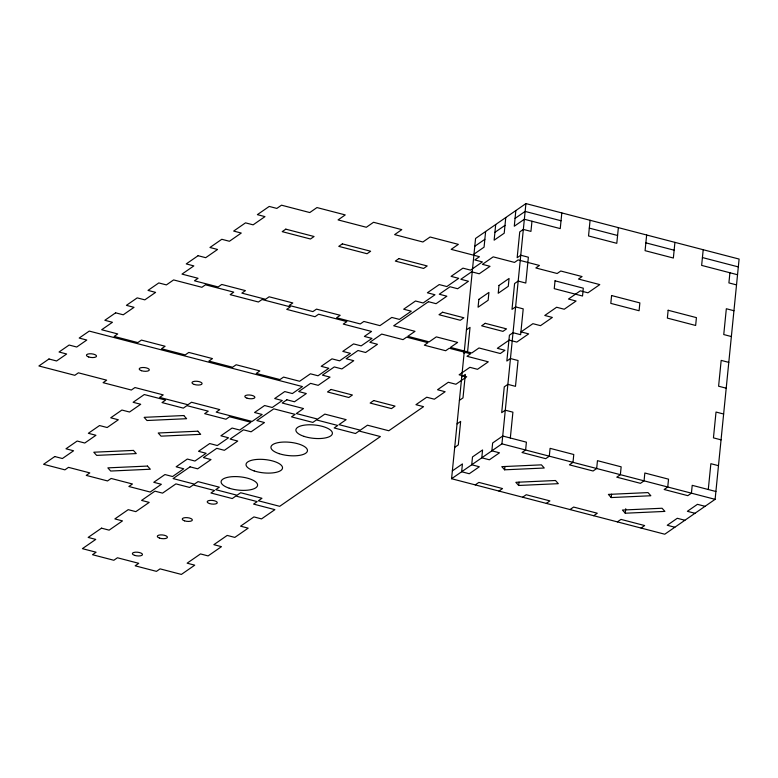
<?xml version="1.0" encoding="UTF-8"?>
<svg xmlns="http://www.w3.org/2000/svg" width="778" height="778" viewBox="0 0 778 778"><rect width="100%" height="100%" fill="white"/><g stroke="black" fill="none" stroke-linecap="round" stroke-linejoin="round"><path stroke-width="1.17" d="M451.58 478.733L475.562 238.457L525.918 203.583L739.1 259.064L715.118 499.34L664.762 534.214L451.58 478.733L501.936 443.849L715.118 499.34M485.628 231.484L484.072 247.151L473.996 254.134M495.703 224.511L494.137 240.178L504.212 233.206L505.768 217.539M515.843 210.556L514.277 226.233L524.353 219.25L560.248 228.596L561.804 212.929M501.936 443.849L525.918 203.583M504.621 469.815L501.781 466.654L541.42 464.855L544.26 468.016L504.621 469.815L504.961 466.46M510.329 437.995L512.906 412.175L505.292 410.191L501.693 412.68L504.27 386.851L507.869 384.361L515.483 386.345L518.06 360.515L510.446 358.541L506.848 361.031L509.425 335.201L513.023 332.712L520.638 334.696L523.215 308.866L515.6 306.882L512.002 309.381L514.589 283.552L518.177 281.062L525.792 283.046L528.369 257.217L520.754 255.233L517.166 257.722L519.743 231.902L523.331 229.413L530.946 231.387L531.967 221.234M518.683 485.472L515.843 482.311L555.482 480.503L558.322 483.673L518.683 485.472L519.023 482.117M590.084 220.281L588.528 235.958L616.798 243.32L618.364 227.643M611.216 497.56L608.377 494.4L648.016 492.591L650.855 495.751L611.216 497.56L611.557 494.195M646.644 235.005L645.079 250.672L673.359 258.033L674.925 242.366M625.279 513.217L622.439 510.047L662.068 508.248L664.908 511.409L625.279 513.217L625.726 508.734M703.205 249.728L701.639 265.395L737.534 274.741M708.281 489.518L710.868 463.698L718.473 465.672M729.92 272.757L728.908 282.91L736.523 284.894M474.774 246.295L484.85 239.323M494.915 232.34L504.99 225.367M515.065 218.394L525.131 211.422L561.026 220.757M466.44 329.862L470.029 327.373L467.685 350.878L464.087 353.368M461.743 376.873L465.341 374.383L462.998 397.889L459.399 400.378M457.056 423.884L460.654 421.394L458.3 444.899L454.702 447.389M452.358 470.894L462.433 463.921L461.646 471.75L469.26 473.734L479.336 466.761L471.721 464.777L472.499 456.939L482.574 449.966L481.786 457.804L489.401 459.788L499.476 452.806L491.861 450.822L492.639 442.993L502.714 436.02L526.405 442.176L525.617 450.015L522.019 452.504L545.709 458.67L549.307 456.18L550.085 448.342L573.775 454.508L572.997 462.346L569.399 464.836L593.089 471.001L596.677 468.512L597.465 460.673L621.155 466.839L620.367 474.677L616.769 477.167L640.459 483.333L644.058 480.843L644.836 473.005L668.526 479.17L667.748 487.009L664.149 489.498L687.83 495.664L691.428 493.174L692.216 485.336L715.896 491.502M475.261 484.898L478.859 482.399L502.549 488.565L498.951 491.054M522.641 497.22L526.239 494.73L549.92 500.896L546.331 503.385M570.011 509.551L573.61 507.061L597.3 513.227L593.702 515.717M617.392 521.882L620.99 519.393L644.67 525.558L641.072 528.048M589.306 228.119L617.586 235.481M645.866 242.843L674.147 250.205M702.427 257.557L738.322 266.903M733.946 310.723L726.331 308.74L723.754 334.559L731.369 336.543M728.792 362.373L721.177 360.389L718.6 386.219L726.214 388.193M723.637 414.022L716.023 412.039L713.445 437.868L721.06 439.852M705.043 506.313L697.438 504.329L687.363 511.302L694.978 513.285M684.903 520.258L677.288 518.284L667.223 525.257L674.837 527.241M478.849 299.384L478.071 307.222L488.146 300.25L488.924 292.411L478.849 299.384M498.999 285.438L498.212 293.267L508.287 286.294L509.065 278.456L498.999 285.438M555.035 280.829L554.247 288.657L582.528 296.019L583.305 288.191L555.035 280.829M611.586 295.543L610.808 303.381L639.088 310.743L639.866 302.905L611.586 295.543M668.146 310.266L667.368 318.105L695.649 325.467L696.427 317.628L668.146 310.266M48.975 358.989L38.9 365.971L74.795 375.307L78.393 372.818L106.674 380.179L103.075 382.669L131.356 390.031L134.954 387.541L163.234 394.893L159.636 397.393L187.916 404.745L191.505 402.255L219.785 409.617L216.196 412.107L252.082 421.452L262.157 414.48L254.542 412.496L264.617 405.523L272.232 407.497L282.297 400.524L274.683 398.54L284.758 391.567L292.372 393.551L302.438 386.569L89.256 331.088L79.181 338.06L86.796 340.044L76.73 347.017L69.116 345.043L59.04 352.016L66.655 354L56.58 360.973L48.975 358.989M115.63 312.824L104.835 320.293L112.45 322.277L101.665 329.746L117.741 333.937L114.142 336.427L137.823 342.592L141.421 340.093L165.111 346.259L161.513 348.758L185.203 354.914L188.801 352.424L212.482 358.59L208.893 361.08L232.573 367.245L236.172 364.756L259.862 370.921L256.263 373.411L279.954 379.576L283.552 377.087L299.618 381.269L310.412 373.8L318.027 375.774L328.812 368.305L321.197 366.321L331.992 358.853L339.607 360.827L350.392 353.358L342.787 351.374L353.572 343.905L361.186 345.879L371.972 338.411L364.367 336.427L371.553 331.447L343.273 324.086L346.871 321.596L318.591 314.234L314.993 316.724L286.712 309.362L290.311 306.872L262.03 299.511L258.432 302L230.162 294.648L233.75 292.149L205.47 284.797L201.881 287.286L173.601 279.924L166.404 284.904L158.79 282.929L148.005 290.398L155.61 292.382L144.825 299.851L137.21 297.877L126.415 305.346L134.03 307.329L123.245 314.798L115.63 312.824M198.089 255.709L186.234 263.917L193.848 265.901L181.994 274.109L198.059 278.291L194.471 280.79L218.151 286.946L221.749 284.456L245.44 290.622L241.841 293.111L265.531 299.277L269.13 296.788L292.81 302.953L289.212 305.443L312.902 311.608L316.5 309.119L340.19 315.284L336.592 317.774L360.282 323.94L363.871 321.45L379.946 325.632L391.801 317.424L399.415 319.398L411.27 311.19L403.656 309.206L415.52 300.998L423.125 302.982L434.99 294.765L427.375 292.781L439.23 284.573L446.844 286.557L458.699 278.339L451.084 276.365L462.939 268.147L470.554 270.131L482.409 261.914L474.794 259.94L479.452 256.711L451.182 249.349L458.368 244.36L430.088 237.008L422.901 241.987L394.621 234.625L401.808 229.646L373.528 222.284L366.341 227.264L338.06 219.902L345.247 214.923L316.967 207.561L309.78 212.55L281.5 205.188L276.832 208.416L269.227 206.433L257.362 214.65L264.977 216.624L253.122 224.842L245.508 222.858L233.653 231.066L241.268 233.05L229.413 241.268L221.798 239.284L209.943 247.492L217.558 249.475L205.703 257.683L198.089 255.709M285.798 229.15L282.2 231.649L310.48 239.002L314.079 236.512L285.798 229.15M342.359 243.874L338.761 246.363L367.041 253.725L370.639 251.236L342.359 243.874M54.781 456.54L43.587 464.291L64.905 469.844L68.503 467.354L89.82 472.898L86.222 475.387L107.539 480.94L111.137 478.451L132.454 483.994L128.856 486.493L150.183 492.036L161.367 484.286L153.752 482.302L164.946 474.551L172.56 476.535L183.744 468.784L176.139 466.8L187.323 459.049L194.938 461.033L206.131 453.282L198.516 451.298L209.7 443.548L217.315 445.531L228.508 437.781L220.894 435.797L232.087 428.046L239.702 430.03L250.886 422.279L229.568 416.736L225.97 419.225L204.653 413.672L208.251 411.183L186.934 405.639L183.336 408.129L162.018 402.576L165.617 400.087L144.29 394.543L133.106 402.294L140.721 404.268L129.527 412.019L121.913 410.045L110.729 417.796L118.334 419.77L107.15 427.521L99.535 425.547L88.342 433.297L95.957 435.272L84.773 443.022L77.158 441.038L65.965 448.789L73.579 450.773L62.386 458.524L54.781 456.54M398.92 258.597L395.321 261.087L423.602 268.449L427.2 265.959L398.92 258.597M101.51 528.165L88.147 537.423L95.762 539.407L82.4 548.655L96.102 552.224L92.514 554.714L113.831 560.267L117.429 557.768L138.747 563.321L135.148 565.81L156.466 571.363L160.064 568.864L181.381 574.417L194.743 565.168L187.128 563.184L200.491 553.926L208.096 555.91L221.458 546.662L213.843 544.678L227.205 535.42L234.82 537.404L248.182 528.155L240.567 526.171L253.92 516.913L261.534 518.897L274.897 509.648L253.579 504.095L257.178 501.606L235.851 496.053L232.262 498.552L210.945 492.999L214.534 490.51L193.216 484.957L189.618 487.446L175.916 483.887L162.553 493.135L154.948 491.151L141.586 500.41L149.201 502.394L135.839 511.642L128.224 509.658L114.862 518.916L122.477 520.9L109.124 530.149L101.51 528.165M190.056 466.839L173.095 478.577L194.412 484.13L198.011 481.64L219.328 487.184L215.739 489.673L237.057 495.226L240.655 492.737L261.972 498.28L258.374 500.769L279.691 506.322L380.403 436.565L359.076 431.022L355.488 433.511L334.161 427.958L337.759 425.469L316.442 419.925L312.844 422.415L291.526 416.862L295.125 414.373L273.807 408.829L256.847 420.567L264.462 422.551L251.109 431.8L243.495 429.826L230.132 439.074L237.747 441.058L224.385 450.306L216.77 448.332L203.418 457.581L211.023 459.565L197.67 468.813L190.056 466.839M286.858 399.785L282.2 403.014L303.517 408.557L296.321 413.546L317.638 419.089L324.834 414.11L346.152 419.653L338.965 424.642L360.282 430.185L367.469 425.206L388.796 430.749L423.563 406.67L415.948 404.686L426.733 397.218L434.348 399.202L445.142 391.723L437.528 389.739L448.313 382.27L455.927 384.254L466.722 376.776L459.108 374.792L469.893 367.323L477.507 369.307L488.302 361.828L466.985 356.285L470.583 353.786L449.256 348.243L445.668 350.732L424.341 345.189L427.939 342.69L406.622 337.146L403.023 339.636L381.706 334.083L369.851 342.301L377.466 344.284L365.611 352.492L357.997 350.508L346.142 358.726L353.757 360.7L341.902 368.918L334.287 366.934L322.432 375.152L330.047 377.126L318.183 385.343L310.568 383.36L298.713 391.567L306.328 393.551L294.473 401.769L286.858 399.785M428.464 301.699L393.697 325.788L415.014 331.331L407.818 336.31L429.145 341.863L436.332 336.884L457.649 342.427L450.462 347.406L471.779 352.959L478.976 347.98L500.293 353.523L504.951 350.295L497.337 348.311L509.191 340.103L516.806 342.087L528.661 333.869L521.046 331.895L532.901 323.677L540.515 325.661L552.37 317.443L544.765 315.469L556.62 307.252L564.235 309.236L576.09 301.028L568.475 299.044L580.33 290.826L587.944 292.81L599.799 284.602L578.482 279.049L582.08 276.56L560.753 271.016L557.165 273.506L535.838 267.953L539.436 265.463L518.119 259.91L514.521 262.41L493.203 256.857L482.418 264.335L490.033 266.309L479.238 273.788L471.624 271.804L460.839 279.283L468.453 281.257L457.659 288.735L450.044 286.751L439.259 294.23L446.864 296.204L436.079 303.683L428.464 301.699M331.088 389.457L327.499 391.956L348.816 397.5L352.415 395.01L331.088 389.457M442.594 312.231L438.996 314.72L460.313 320.273L463.912 317.784L442.594 312.231M373.732 400.553L370.134 403.053L391.451 408.596L395.049 406.106L373.732 400.553M485.229 323.327L481.631 325.817L502.948 331.37L506.546 328.88L485.229 323.327M183.783 415.54L144.144 417.339L146.984 420.509L186.623 418.7L183.783 415.54M197.845 431.197L158.206 432.996L161.046 436.157L200.685 434.357L197.845 431.197M133.427 450.413L93.788 452.222L96.637 455.383L136.267 453.584L133.427 450.413M147.489 466.071L107.85 467.87L110.69 471.04L150.329 469.231L147.489 466.071M159.568 538.104A5.076 1.848 5.7 0 0 167.416 537.355A5.076 1.848 5.7 0 0 160.132 534.933A5.076 1.848 5.7 0 0 159.568 538.104M134.633 555.375A5.076 1.848 5.7 0 0 142.481 554.626A5.076 1.848 5.7 0 0 135.197 552.205A5.076 1.848 5.7 0 0 134.633 555.375M184.512 520.832A5.076 1.848 5.7 0 0 192.351 520.083A5.076 1.848 5.7 0 0 185.067 517.662A5.076 1.848 5.7 0 0 184.512 520.832M209.447 503.551A5.076 1.848 5.7 0 0 217.286 502.802A5.076 1.848 5.7 0 0 210.011 500.39A5.076 1.848 5.7 0 0 209.447 503.551M194.267 384.449A5.076 1.848 5.7 0 0 202.105 383.7A5.076 1.848 5.7 0 0 194.821 381.278A5.076 1.848 5.7 0 0 194.267 384.449M247.054 398.18A5.076 1.848 5.7 0 0 254.892 397.432A5.076 1.848 5.7 0 0 247.618 395.02A5.076 1.848 5.7 0 0 247.054 398.18M141.47 370.707A5.076 1.848 5.7 0 0 149.318 369.958A5.076 1.848 5.7 0 0 142.034 367.537A5.076 1.848 5.7 0 0 141.47 370.707M88.682 356.966A5.076 1.848 5.7 0 0 96.53 356.217A5.076 1.848 5.7 0 0 89.246 353.805A5.076 1.848 5.7 0 0 88.682 356.966M279.098 453.652A18.322 6.681 5.7 0 0 307.427 450.939A18.322 6.681 5.7 0 0 281.13 442.215A18.322 6.681 5.7 0 0 279.098 453.652M304.033 436.38A18.322 6.681 5.7 0 0 332.362 433.667A18.322 6.681 5.7 0 0 306.065 424.944A18.322 6.681 5.7 0 0 304.033 436.38M254.163 470.923A18.322 6.681 5.7 0 0 282.492 468.22A18.322 6.681 5.7 0 0 256.195 459.497A18.322 6.681 5.7 0 0 254.163 470.923M229.228 488.195A18.322 6.681 5.7 0 0 257.547 485.491A18.322 6.681 5.7 0 0 231.261 476.768A18.322 6.681 5.7 0 0 229.228 488.195"/></g></svg>
